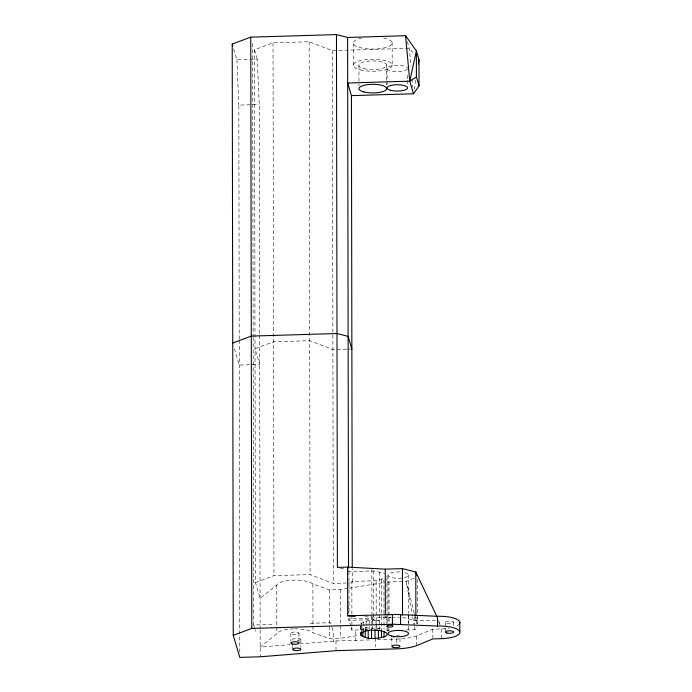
<?xml version="1.0" encoding="UTF-8"?>
<svg xmlns="http://www.w3.org/2000/svg" width="692" height="692" viewBox="0 0 692 692"><rect width="100%" height="100%" fill="white"/><g stroke="black" fill="none" stroke-linecap="round" stroke-linejoin="round"><path stroke-width="0.52" stroke-dasharray="3.46 2.59" d="M414.171 89.528L415.719 79.961M406.36 629.971L414.992 629.711L416.904 626.597M360.653 623.899C365.67 619.625 373.196 620.439 379.363 620.828L373.325 619.66L349.036 620.387L349.027 615.084M347.903 588.382L340.525 589.567L329.427 589.895L312.896 584.031A18.632 5.752 -0.1 0 0 293.52 580.138A18.632 5.752 -0.1 0 0 276.765 585.112L260.097 598.321L255.426 582.569L254.492 49.763L273.037 42.852L309.168 41.771L332.376 50.62L409.327 48.319L414.153 54.045M293.607 628.864A18.632 5.752 -0.1 0 0 276.852 633.829L260.183 647.046L290.078 644.633M377.469 639.685L396.611 639.114A30.102 9.299 -0.1 0 0 416.29 636.034L432.803 629.175L441.228 628.924A20.492 6.332 -0.1 0 0 449.368 628.128M255.426 582.569L273.963 575.658L310.094 574.576L333.31 583.417L345.948 583.045M414.266 578.227L406.169 581.245L386.897 582.093M351.908 614.271L351.847 581.436L376.137 580.709L383.93 578.469L384.017 629.495M348.958 588.209L385.842 582.266M294.645 628.838A18.632 5.752 -0.1 0 1 312.983 632.747L329.504 638.621L340.611 638.292L358.525 635.403M386.984 630.819L389.086 630.481L389.086 628.362M299.688 643.854L335.992 640.922L371.085 639.875M233.68 48.994L236.889 59.832L248.705 59.477M249.777 59.443L257.294 59.218L259.232 104.501L259.638 334.253M239.233 339.175L238.827 105.115L251.715 104.726M252.788 104.691L259.232 104.501M346.597 349.14L332.895 349.555L309.687 340.706L273.556 341.787L255.019 348.699L259.69 364.459L239.285 365.065L234.527 349.019M347.652 349.114L350.809 349.019M348.534 570.243L348.958 571.67L373.239 570.943L379.277 572.111A13.321 4.117 -0.1 0 1 384.57 573.46M347.003 583.01L352.271 582.854L352.245 568.841M364.9 616.754L390.72 617.714M391.793 617.679L399.301 617.454M253.142 337.471L253.644 624.988L274.049 624.374M310.18 623.293L330.586 622.688L331.71 626.468M402.519 617.359L415.883 620.776L435.51 620.188M351.069 627.229L351.934 630.153L363.551 629.807M364.606 629.781L367.772 629.685M362.902 630.862L362.902 626.969L371.517 628.639L381.465 627.929L376.223 629.435L376.137 580.709M340.438 568.175L345.498 569.473M438.737 622.255L440.103 625.135M407.32 41.563L409.327 48.319L410.97 66.294M438.607 620.093L439.801 624.132M254.492 49.763L257.294 59.218M351.847 581.436L352.271 582.854M348.586 600.924L349.01 602.343M350.775 626.251L348.621 618.968L372.91 618.241L373.325 619.66L373.239 570.943M331.987 627.41L333.388 632.142L333.406 641.882M253.644 624.988L254.708 628.587M254.976 629.486L255.512 631.286M414.248 613.38L406.169 581.245L412.501 616.018M414.517 614.418L416.861 623.743M412.692 617.065L414.231 625.499M414.422 626.554L414.992 629.711M412.129 78.974L412.908 87.434M236.889 59.832L238.827 105.115M453.641 622.194L453.649 626.087M445.475 622.437L445.484 627.307M445.492 628.284L445.492 631.208M441.228 628.924L441.245 638.664M432.803 629.175L432.82 637.946M417.302 579.213L417.38 623.7M417.077 616.927L417.094 623.743M416.29 636.034L416.307 645.774M415.875 616.537L415.883 620.776M414.767 616.996L414.776 623.812M407.51 75.281L407.519 79.39M407.519 80.41L407.527 85.54M408.384 574.818L408.453 613.086M408.453 614.15L408.479 630.092M408.245 615.473L408.263 623.267M399.967 638.465L399.976 644.313M396.611 639.114L396.62 643.984M392.148 42.471L392.191 64.667M391.802 637.73L391.819 644.555M388.999 581.756L389.077 623.059M387.096 68.716L387.113 79.995M387.113 81.025L387.122 85.125M387.978 575.424L388.065 623.267M388.074 627.514L388.074 631.77M386.681 64.832L386.716 85.029M387.044 623.293L386.958 575.459A13.321 4.117 -0.1 0 1 386.819 576.531M387.053 627.549L387.062 633.924M386.811 616.451L386.819 623.276M385.349 615.75L385.349 617.869M381.378 579.204L381.439 615.214M381.439 616.278L381.465 629.876M379.277 572.111L379.372 625.706M379.372 626.675L379.38 630.576M376.041 620.516L376.05 625.386M376.05 626.364L376.059 630.265M375.479 638.214L375.488 646.985M372.564 620.482L372.573 625.352M372.573 626.329L372.581 629.253M371.829 569.551L371.907 614.038M371.907 615.093L371.924 628.016M369.173 620.724L369.182 625.594M369.182 626.571L369.191 630.464M366.094 621.226L366.111 630.974M365.255 627.756L365.264 629.703M363.542 621.961L363.56 631.701M361.682 622.869L361.7 632.618M361.285 626.018L361.293 631.865M360.653 625.845L360.67 631.692M360.515 625.949L360.523 631.796M358.923 65.654L358.958 85.851M355.774 631.476L355.792 641.216M353.378 43.631L353.413 65.818M351.908 615.326L351.934 630.153M348.958 571.67L349.027 614.02M348.595 605.171L348.612 613.666M340.525 589.567L340.611 638.292M335.992 640.922L336.009 650.67M332.376 50.62L333.31 583.417M329.427 589.895L329.504 638.621M312.896 584.031L312.974 625.334M312.974 626.398L312.983 632.747M309.168 41.771L310.094 574.576M300.873 639.477L300.882 647.271M298.996 633.171L299.013 642.911M292.716 645.567L292.725 648.49M290.839 633.414L290.848 641.207M276.765 585.112L276.852 633.829M273.037 42.852L273.963 575.658M259.638 335.335L260.149 629.037M260.149 630.101L260.201 656.794M252.623 43.466L253.142 336.39M239.242 340.256L239.778 652.002M390.937 617.247A3.071 0.952 -0.1 0 1 387.615 617.005A3.071 0.952 -0.1 0 1 387.079 615.966M459.549 623.656A20.492 6.332 -0.1 0 1 455.102 626.641M404.733 572.682A10.25 3.166 -0.1 0 1 404.093 577.699M401.723 578.088A10.25 3.166 -0.1 0 1 387.935 575.147A10.25 3.166 -0.1 0 1 401.645 572.137M394.163 637.79A4.1 1.263 -0.1 0 1 393.255 637.617M396.585 635.386A4.1 1.263 -0.1 0 1 399.232 635.905M407.398 68.932A10.25 3.166 -0.1 0 1 391.456 71.016A10.25 3.166 -0.1 0 1 392.139 65.679A10.25 3.166 -0.1 0 1 407.502 68.101M383.584 38.034A19.471 6.012 -0.1 0 1 387.503 46.961A19.471 6.012 -0.1 0 1 358.352 47.117A19.471 6.012 -0.1 0 1 361.535 38.155M292.941 640.039A4.1 1.263 -0.1 0 1 295.709 638.379A4.1 1.263 -0.1 0 1 300.821 639.365A4.1 1.263 -0.1 0 1 297.162 640.861M446.937 623.293A4.1 1.263 -0.1 0 0 453.597 622.523A4.1 1.263 -0.1 0 0 448.139 621.131A4.1 1.263 -0.1 0 0 446.937 623.293M363.888 68.569A13.935 4.308 -0.1 0 0 386.534 65.948A13.935 4.308 -0.1 0 0 367.988 61.207A13.935 4.308 -0.1 0 0 363.888 68.569M360.35 69.883A19.471 6.012 -0.1 0 0 391.992 66.233A19.471 6.012 -0.1 0 0 366.068 59.607A19.471 6.012 -0.1 0 0 360.35 69.883M292.292 634.27A4.1 1.263 -0.1 0 0 298.961 633.5A4.1 1.263 -0.1 0 0 293.503 632.107A4.1 1.263 -0.1 0 0 292.292 634.27"/><path stroke-width="1.04" d="M360.532 634.72L360.67 633.647C365.687 629.374 373.213 630.187 379.38 630.576A13.321 4.117 -0.1 0 1 384.034 636.934C376.604 638.716 366.639 640.126 360.532 634.72L360.532 632.765M418.305 64.019L418.989 59.771L416.376 50.94L405.59 35.716L347.6 37.446L336.468 34.6L250.763 37.16L232.218 44.072L233.256 635.342L239.795 657.4L260.201 656.794L336.009 650.67L396.628 648.862A30.102 9.299 -0.1 0 0 416.307 645.774L432.82 638.924L441.245 638.664A20.492 6.332 -0.1 0 0 459.782 631.753L459.765 622.004M413.487 93.775L409.75 81.172L416.376 50.94L416.42 77.028L419.032 85.851L413.487 93.775L351.424 95.626L347.687 83.023L409.75 81.172L416.42 77.028M232.746 343.007L251.282 336.096L336.987 333.535L348.128 336.381L351.865 348.984M233.256 635.342L251.793 628.423L392.425 624.227L437.508 626.061A20.492 6.332 -0.1 0 1 459.782 631.753M437.24 617.212L415.797 572.05L402.433 568.634L385.262 569.153L347.6 567.094L337.393 567.397L336.468 34.6M347.6 567.094L347.687 615.819L396.507 614.453L437.491 616.312A20.492 6.332 -0.1 0 1 459.549 623.656M347.687 615.819L355.221 616.226M406.161 37.662L405.59 35.716L409.75 81.172M416.696 575.078L415.797 572.05L415.875 615.482M232.218 44.072L232.806 46.044M437.491 616.312L437.508 626.061M418.989 59.771L419.032 85.851M402.433 568.634L402.519 615.24M400.573 614.608L400.59 624.357M392.407 614.479L392.425 624.227M385.262 569.153L385.349 614.695M384.025 631.623L384.034 636.934M381.465 630.853L381.482 637.669M378.386 630.377L378.403 638.18M374.995 629.651L375.012 638.422M371.517 629.608L371.535 638.379M368.205 630.274L368.213 638.067M365.264 630.68L365.272 637.496M362.911 631.839L362.919 636.709M361.293 631.865L361.302 635.766M351.424 95.626L352.245 567.769M347.6 37.446L348.526 568.089M250.763 37.16L251.793 628.423M387.927 626.84A3.071 0.952 -0.1 0 0 392.918 626.26A3.071 0.952 -0.1 0 0 388.826 625.213A3.071 0.952 -0.1 0 0 387.927 626.84M446.954 633.033A4.1 1.263 -0.1 0 0 453.615 632.263A4.1 1.263 -0.1 0 0 448.156 630.87A4.1 1.263 -0.1 0 0 446.954 633.033M391.733 636.034A10.25 3.166 -0.1 0 0 408.384 634.114A10.25 3.166 -0.1 0 0 394.743 630.628A10.25 3.166 -0.1 0 0 391.733 636.034M393.272 647.357A4.1 1.263 -0.1 0 0 399.941 646.596A4.1 1.263 -0.1 0 0 394.483 645.195A4.1 1.263 -0.1 0 0 393.272 647.357M363.931 91.95A13.935 4.308 -0.1 0 0 386.577 89.337A13.935 4.308 -0.1 0 0 368.023 84.597A13.935 4.308 -0.1 0 0 363.931 91.95M390.781 90.341A10.25 3.166 -0.1 0 0 407.432 88.42A10.25 3.166 -0.1 0 0 393.791 84.934A10.25 3.166 -0.1 0 0 390.781 90.341M292.309 644.01A4.1 1.263 -0.1 0 0 298.97 643.24A4.1 1.263 -0.1 0 0 293.52 641.847A4.1 1.263 -0.1 0 0 292.309 644.01M294.187 650.324A4.1 1.263 -0.1 0 0 300.847 649.554A4.1 1.263 -0.1 0 0 295.389 648.153A4.1 1.263 -0.1 0 0 294.187 650.324"/></g></svg>
